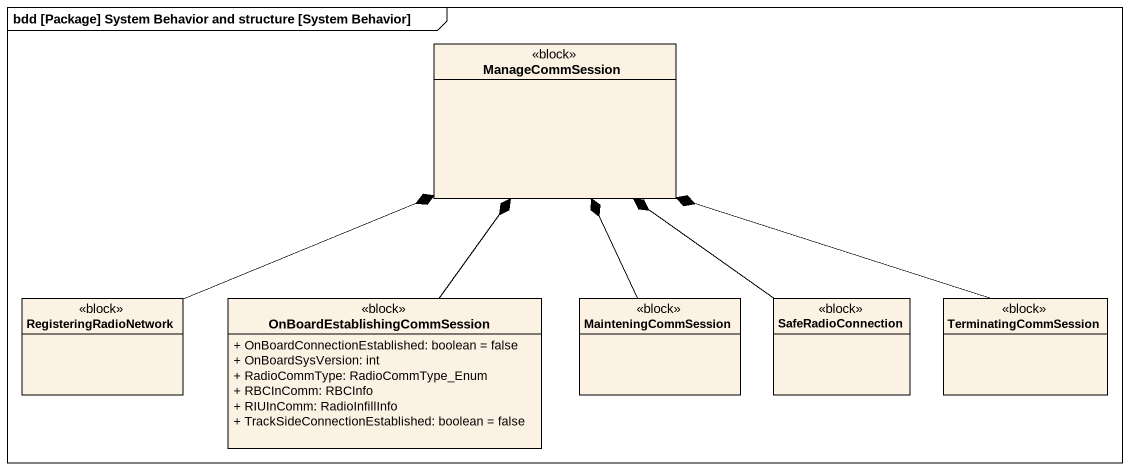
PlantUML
@startuml
mainframe bdd [Package] System Behavior and structure [System Behavior]
hide circle
hide empty members
skinparam classAttributeIconSize 0
class ManageCommSession <<block>>
class RegisteringRadioNetwork <<block>>
class "OnBoardEstablishingCommSession" as OnBoardEstablishingCommSessi <<block>> {
  + OnBoardConnectionEstablished: boolean = false
  + OnBoardSysVersion: int
  + RadioCommType: RadioCommType_Enum
  + RBCInComm: RBCInfo
  + RIUInComm: RadioInfillInfo
  + TrackSideConnectionEstablished: boolean = false
}
class MainteningCommSession <<block>>
class SafeRadioConnection <<block>>
class TerminatingCommSession <<block>>
RegisteringRadioNetwork -right-* ManageCommSession
OnBoardEstablishingCommSessi -up-* ManageCommSession
MainteningCommSession -up-* ManageCommSession
SafeRadioConnection -up-* ManageCommSession
TerminatingCommSession -left-* ManageCommSession
@enduml
